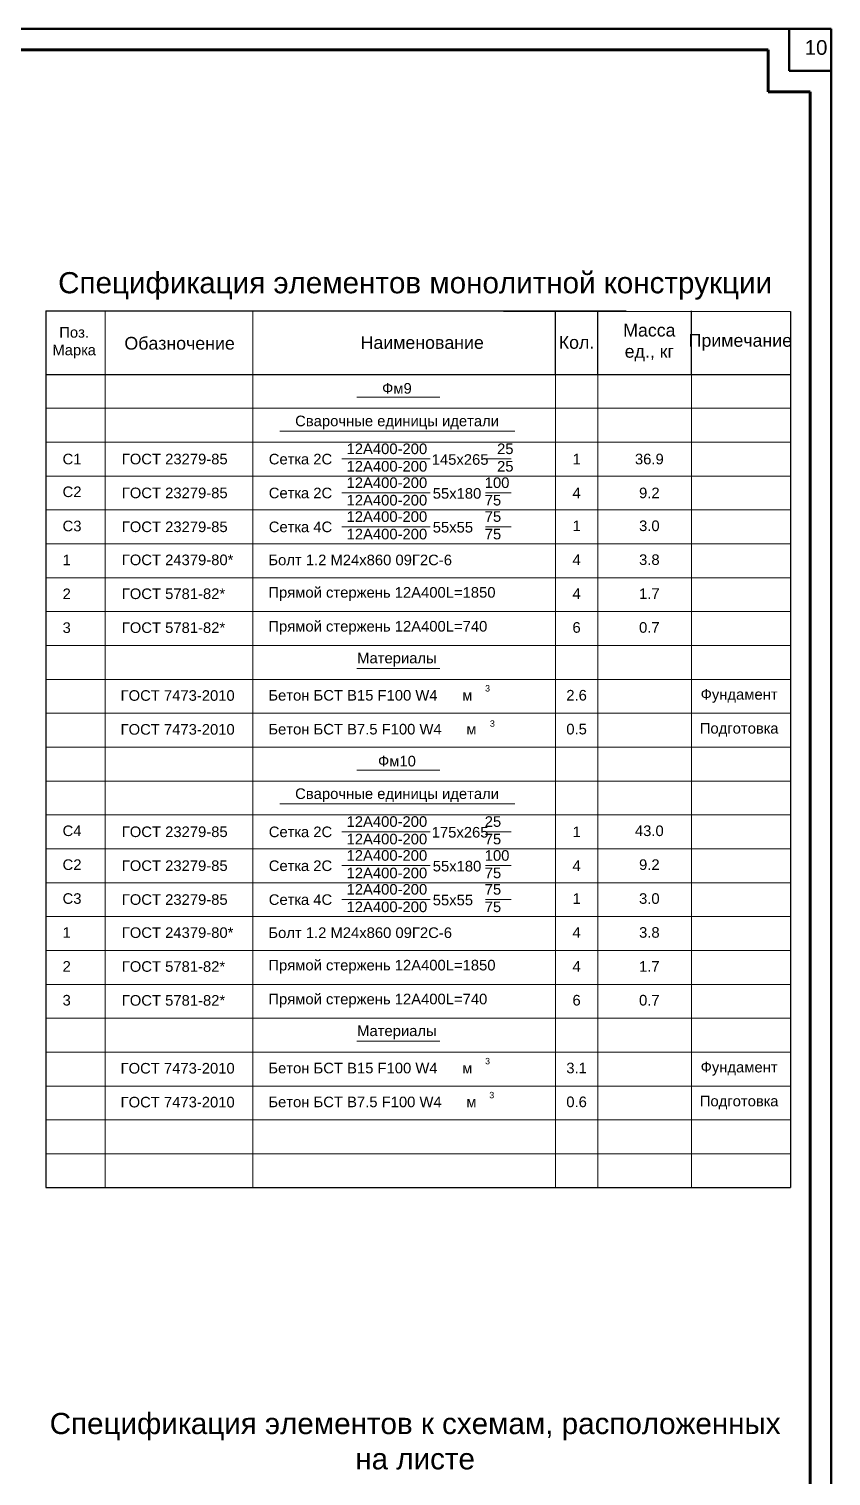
# Model space of a CAD drawing. Header units: millimetres. Extents: x -25736 to -23046, y 7958 to 9460.
# Drawn here: x -23235.4 to -23046.1, y 8386.2 to 8727.8 of the extents above; entities that cross this region are included whole.
import ezdxf

# ---------------------------------------------------------------- set-up
doc = ezdxf.new("R2010")
doc.units = ezdxf.units.MM
doc.layers.get('0').update_dxf_attribs({"lineweight": 30})
for name, color, linetype, lineweight in [('Рамка гл', 5, 'Continuous', 60), ('Средняя_0.5', 7, 'Continuous', 50), ('Текст', 252, 'Continuous', 18), ('Толстая_0.8', 7, 'Continuous', 80)]:
    doc.layers.add(name, color=color, linetype=linetype, lineweight=lineweight)
doc.styles.add('Надписи', font='ARIALUNI.TTF', dxfattribs={"height": 3.5})
doc.styles.add('стиль1', font='ARIALUNI.TTF')

msp = doc.modelspace()

# ---------------------------------------------------------------- linework, layer by layer
at = {"color": 0, "linetype": 'Continuous', "lineweight": 60}
for p, q in [((-23858.086, 8722.868), (-23060.934, 8722.868)), ((-23051.032, 8712.965), (-23051.032, 8144.562))]:
    msp.add_line(p, q, dxfattribs=at)
at = {"color": 7, "lineweight": 30}
for p, q in [((-23055.66, 8661.121), (-23055.66, 8454.266)), ((-23231.433, 8454.266), (-23055.66, 8454.266)), ((-23231.433, 8454.266), (-23099.886, 8454.266))]:
    msp.add_line(p, q, dxfattribs=at)
at = {"color": 0, "lineweight": 9, "ltscale": 0.75}
for p, q in [((-23111.146, 8646.266), (-23111.146, 8454.266)), ((-23101.146, 8646.266), (-23101.146, 8454.266)), ((-23078.994, 8646.266), (-23078.994, 8454.266)), ((-23231.433, 8638.266), (-23094.475, 8638.266)), ((-23231.433, 8638.266), (-23099.886, 8638.266)), ((-23191.146, 8638.266), (-23055.66, 8638.266)), ((-23231.433, 8630.266), (-23094.475, 8630.266)), ((-23231.433, 8630.266), (-23099.886, 8630.266)), ((-23191.146, 8630.266), (-23055.66, 8630.266)), ((-23231.433, 8622.266), (-23094.475, 8622.266)), ((-23231.433, 8622.266), (-23099.886, 8622.266)), ((-23191.146, 8622.266), (-23055.66, 8622.266)), ((-23231.433, 8614.266), (-23094.475, 8614.266)), ((-23231.433, 8614.266), (-23099.886, 8614.266)), ((-23191.146, 8614.266), (-23055.66, 8614.266)), ((-23231.433, 8606.266), (-23094.475, 8606.266)), ((-23231.433, 8606.266), (-23099.886, 8606.266)), ((-23191.146, 8606.266), (-23055.66, 8606.266)), ((-23231.433, 8598.266), (-23094.475, 8598.266)), ((-23231.433, 8598.266), (-23099.886, 8598.266)), ((-23191.146, 8598.266), (-23055.66, 8598.266)), ((-23231.433, 8590.266), (-23094.475, 8590.266)), ((-23231.433, 8590.266), (-23099.886, 8590.266)), ((-23191.146, 8590.266), (-23055.66, 8590.266)), ((-23231.433, 8582.266), (-23094.475, 8582.266)), ((-23231.433, 8582.266), (-23099.886, 8582.266)), ((-23191.146, 8582.266), (-23055.66, 8582.266)), ((-23231.433, 8574.266), (-23094.475, 8574.266)), ((-23231.433, 8574.266), (-23099.886, 8574.266)), ((-23191.146, 8574.266), (-23055.66, 8574.266)), ((-23231.433, 8566.266), (-23094.475, 8566.266)), ((-23231.433, 8566.266), (-23099.886, 8566.266)), ((-23191.146, 8566.266), (-23055.66, 8566.266)), ((-23231.433, 8558.266), (-23094.475, 8558.266)), ((-23231.433, 8558.266), (-23099.886, 8558.266)), ((-23191.146, 8558.266), (-23055.66, 8558.266)), ((-23231.433, 8550.266), (-23094.475, 8550.266)), ((-23231.433, 8550.266), (-23099.886, 8550.266)), ((-23191.146, 8550.266), (-23055.66, 8550.266)), ((-23231.433, 8542.266), (-23094.475, 8542.266)), ((-23231.433, 8542.266), (-23099.886, 8542.266)), ((-23191.146, 8542.266), (-23055.66, 8542.266)), ((-23231.433, 8534.266), (-23094.475, 8534.266)), ((-23231.433, 8534.266), (-23099.886, 8534.266)), ((-23191.146, 8534.266), (-23055.66, 8534.266)), ((-23231.433, 8526.266), (-23094.475, 8526.266)), ((-23231.433, 8526.266), (-23099.886, 8526.266)), ((-23191.146, 8526.266), (-23055.66, 8526.266)), ((-23231.433, 8518.266), (-23094.475, 8518.266)), ((-23231.433, 8518.266), (-23099.886, 8518.266)), ((-23191.146, 8518.266), (-23055.66, 8518.266)), ((-23231.433, 8510.266), (-23094.475, 8510.266)), ((-23231.433, 8510.266), (-23099.886, 8510.266)), ((-23191.146, 8510.266), (-23055.66, 8510.266)), ((-23231.433, 8502.266), (-23094.475, 8502.266)), ((-23231.433, 8502.266), (-23099.886, 8502.266)), ((-23191.146, 8502.266), (-23055.66, 8502.266)), ((-23231.433, 8486.266), (-23094.475, 8486.266)), ((-23231.433, 8486.266), (-23099.886, 8486.266)), ((-23191.146, 8486.266), (-23055.66, 8486.266)), ((-23231.433, 8478.266), (-23094.475, 8478.266)), ((-23231.433, 8478.266), (-23099.886, 8478.266)), ((-23191.146, 8478.266), (-23055.66, 8478.266)), ((-23231.433, 8470.266), (-23094.475, 8470.266)), ((-23231.433, 8470.266), (-23099.886, 8470.266)), ((-23191.146, 8470.266), (-23055.66, 8470.266)), ((-23231.433, 8462.266), (-23094.475, 8462.266)), ((-23231.433, 8462.266), (-23099.886, 8462.266)), ((-23191.146, 8462.266), (-23055.66, 8462.266))]:
    msp.add_line(p, q, dxfattribs=at)
at = {"color": 7, "lineweight": 5}
for p, q in [((-23231.433, 8494.266), (-23094.475, 8494.266)), ((-23231.433, 8494.266), (-23099.886, 8494.266)), ((-23191.146, 8494.266), (-23055.66, 8494.266))]:
    msp.add_line(p, q, dxfattribs=at)
at = {"layer": 'Рамка гл', "color": 7, "lineweight": 30}
for p, q in [((-23231.433, 8661.266), (-23094.475, 8661.266)), ((-23231.433, 8661.266), (-23099.886, 8661.266)), ((-23231.433, 8661.266), (-23231.433, 8454.266)), ((-23191.146, 8661.266), (-23055.66, 8661.121)), ((-23111.146, 8646.266), (-23111.146, 8661.266)), ((-23101.146, 8646.266), (-23101.146, 8661.266)), ((-23078.994, 8646.266), (-23078.994, 8661.266)), ((-23231.433, 8646.266), (-23094.475, 8646.266)), ((-23231.433, 8646.266), (-23099.886, 8646.266)), ((-23191.146, 8646.266), (-23055.66, 8646.266))]:
    msp.add_line(p, q, dxfattribs=at)
at = {"layer": 'Рамка гл', "color": 7, "lineweight": 5}
for p, q in [((-23217.461, 8661.266), (-23217.461, 8454.266)), ((-23182.585, 8661.266), (-23182.585, 8454.266))]:
    msp.add_line(p, q, dxfattribs=at)
at = {"layer": 'Средняя_0.5', "color": 0}
for p, q in [((-23046.081, 8727.819), (-23877.891, 8727.819)), ((-23055.983, 8727.819), (-23055.983, 8717.917)), ((-23046.081, 8139.611), (-23046.081, 8727.819)), ((-23055.983, 8717.917), (-23046.081, 8717.917))]:
    msp.add_line(p, q, dxfattribs=at)
at = {"layer": 'Текст'}
for p, q in [((-23158.028, 8640.858), (-23138.418, 8640.858)), ((-23176.188, 8632.858), (-23120.754, 8632.858)), ((-23161.56, 8626.294), (-23140.733, 8626.294)), ((-23127.667, 8626.294), (-23121.556, 8626.294)), ((-23161.56, 8618.294), (-23140.733, 8618.294)), ((-23127.667, 8618.294), (-23121.556, 8618.294)), ((-23161.56, 8610.294), (-23140.733, 8610.294)), ((-23127.667, 8610.294), (-23121.556, 8610.294)), ((-23158.028, 8576.858), (-23138.418, 8576.858)), ((-23158.028, 8552.858), (-23138.418, 8552.858)), ((-23176.188, 8544.858), (-23120.754, 8544.858)), ((-23176.188, 8544.858), (-23120.754, 8544.858)), ((-23161.56, 8538.294), (-23140.733, 8538.294)), ((-23127.667, 8538.294), (-23121.556, 8538.294)), ((-23161.56, 8530.294), (-23140.733, 8530.294)), ((-23127.667, 8530.294), (-23121.556, 8530.294)), ((-23161.56, 8522.294), (-23140.733, 8522.294)), ((-23127.667, 8522.294), (-23121.556, 8522.294)), ((-23158.028, 8488.858), (-23138.418, 8488.858))]:
    msp.add_line(p, q, dxfattribs=at)
at = {"layer": 'Толстая_0.8', "color": 0}
for p, q in [((-23060.934, 8722.868), (-23060.934, 8712.965)), ((-23060.934, 8712.965), (-23051.032, 8712.965))]:
    msp.add_line(p, q, dxfattribs=at)

# ---------------------------------------------------------------- texts
at = {"color": 0, "style": 'Надписи'}
msp.add_text('10', height=3.4659, dxfattribs=at).set_placement((-23052.317, 8721.712))
at = {"layer": 'Текст', "color": 0, "style": 'стиль1'}
for s, p in [('Фм9', (-23152.055, 8641.718)), ('Сварочные единицы идетали', (-23172.581, 8634.03)), ('12А400-200                 25', (-23160.439, 8627.45)), ('Сетка 2С', (-23178.802, 8625.016)), ('145х265', (-23140.337, 8624.919)), ('12А400-200                 25', (-23160.439, 8623.315)), ('Сетка 2С', (-23178.802, 8617.016)), ('12А400-200              100', (-23160.439, 8619.45)), ('12А400-200              75', (-23160.439, 8615.315)), ('55х180', (-23140.096, 8616.919)), ('12А400-200              75', (-23160.439, 8611.45)), ('Сетка 4С', (-23178.802, 8609.016)), ('12А400-200              75', (-23160.439, 8607.315)), ('55х55', (-23140.096, 8608.925)), ('Болт 1.2 М24х860 09Г2С-6', (-23178.904, 8601.207)), ('Прямой стержень 12А400L=1850', (-23178.904, 8593.549)), ('Прямой стержень 12А400L=740', (-23178.904, 8585.549)), ('Материалы', (-23157.943, 8578.051)), ('ГОСТ 7473-2010', (-23213.781, 8569.207)), ('Бетон БСТ В15 F100 W4      м', (-23178.904, 8569.253)), ('ГОСТ 7473-2010', (-23213.781, 8561.207)), ('Бетон БСТ В7.5 F100 W4      м', (-23178.904, 8561.253)), ('Фм10', (-23153.023, 8553.718)), ('Сварочные единицы идетали', (-23172.581, 8546.03)), ('12А400-200              25', (-23160.439, 8539.45)), ('Сетка 2С', (-23178.802, 8537.016)), ('12А400-200              75', (-23160.439, 8535.315)), ('175х265', (-23140.337, 8536.919)), ('Сетка 2С', (-23178.802, 8529.016)), ('12А400-200              100', (-23160.439, 8531.45)), ('55х180', (-23140.096, 8528.919)), ('12А400-200              75', (-23160.439, 8527.315)), ('12А400-200              75', (-23160.439, 8523.45)), ('Сетка 4С', (-23178.802, 8521.016)), ('12А400-200              75', (-23160.439, 8519.315)), ('55х55', (-23140.096, 8520.925)), ('Болт 1.2 М24х860 09Г2С-6', (-23178.904, 8513.207)), ('Прямой стержень 12А400L=1850', (-23178.904, 8505.549)), ('Прямой стержень 12А400L=740', (-23178.904, 8497.549)), ('Материалы', (-23157.943, 8490.051)), ('ГОСТ 7473-2010', (-23213.781, 8481.207)), ('Бетон БСТ В15 F100 W4      м', (-23178.904, 8481.253)), ('ГОСТ 7473-2010', (-23213.781, 8473.207)), ('Бетон БСТ В7.5 F100 W4      м', (-23178.904, 8473.253))]:
    msp.add_text(s, height=2.5, dxfattribs=at).set_placement(p)
at = {"layer": 'Текст', "ltscale": 0.75, "char_height": 5, "width": 202.32264, "attachment_point": 5, "style": 'стиль1'}
for s, insert in [('{\\C0;Спецификация элементов монолитной конструкции}', (-23144.258, 8667.153)), ('{\\C0;Спецификация элементов к схемам, расположенных \\Pна листе}', (-23144.258, 8394.388))]:
    msp.add_mtext(s, dxfattribs=dict(at, insert=insert))
at = {"layer": 'Текст', "color": 0, "lineweight": 0, "ltscale": 0.75, "style": 'стиль1'}
for s, insert, char_height, width, attachment_point in [('Поз.\\PМарка', (-23224.743, 8653.731), 2.5, 10, 5), ('Масса \\Pед., кг', (-23088.974, 8653.766), 3, 20, 5), ('Обазночение', (-23199.852, 8653.592), 3, 80, 5), ('Наименование', (-23142.585, 8653.766), 3, 80, 5), ('Кол.', (-23106.165, 8653.799), 3, 15, 5), ('Примечание', (-23067.484, 8653.838), 3, 20, 5), ('С1', (-23227.472, 8626.266), 2.5, 76.03966, 4), ('ГОСТ 23279-85', (-23213.501, 8626.266), 2.5, 76.03966, 4), ('1', (-23106.146, 8626.266), 2.5, 10, 5), ('36.9', (-23088.974, 8626.266), 2.5, 20, 5), ('С2', (-23227.472, 8618.534), 2.5, 76.03966, 4), ('ГОСТ 23279-85', (-23213.501, 8618.266), 2.5, 76.03966, 4), ('9.2', (-23088.974, 8618.266), 2.5, 20, 5), ('4', (-23106.146, 8618.266), 2.5, 10, 5), ('С3', (-23227.472, 8610.457), 2.5, 76.03966, 4), ('ГОСТ 23279-85', (-23213.501, 8610.266), 2.5, 76.03966, 4), ('1', (-23106.146, 8610.503), 2.5, 10, 5), ('3.0', (-23088.974, 8610.503), 2.5, 20, 5), ('1', (-23227.472, 8602.457), 2.5, 76.03966, 4), ('ГОСТ 24379-80*', (-23213.501, 8602.457), 2.5, 76.03966, 4), ('4', (-23106.146, 8602.503), 2.5, 10, 5), ('3.8', (-23088.974, 8602.503), 2.5, 20, 5), ('2', (-23227.472, 8594.457), 2.5, 76.03966, 4), ('ГОСТ 5781-82*', (-23213.501, 8594.457), 2.5, 76.03966, 4), ('4', (-23106.146, 8594.503), 2.5, 10, 5), ('1.7', (-23088.974, 8594.503), 2.5, 20, 5), ('3', (-23227.472, 8586.457), 2.5, 76.03966, 4), ('ГОСТ 5781-82*', (-23213.501, 8586.457), 2.5, 76.03966, 4), ('6', (-23106.146, 8586.503), 2.5, 10, 5), ('0.7', (-23088.974, 8586.503), 2.5, 20, 5), ('3', (-23127.165, 8572.14), 1.5, 10, 5), ('2.6', (-23106.146, 8570.503), 2.5, 10, 5), ('Фундамент ', (-23067.779, 8570.351), 2.5, 20, 5), ('3', (-23126.03, 8563.826), 1.5, 10, 5), ('0.5', (-23106.146, 8562.503), 2.5, 10, 5), ('Подготовка', (-23067.779, 8562.351), 2.5, 20, 5), ('С4', (-23227.472, 8538.503), 2.5, 76.03966, 4), ('ГОСТ 23279-85', (-23213.501, 8538.266), 2.5, 76.03966, 4), ('1', (-23106.146, 8538.266), 2.5, 10, 5), ('43.0', (-23088.974, 8538.503), 2.5, 20, 5), ('С2', (-23227.472, 8530.503), 2.5, 76.03966, 4), ('ГОСТ 23279-85', (-23213.501, 8530.266), 2.5, 76.03966, 4), ('4', (-23106.146, 8530.266), 2.5, 10, 5), ('9.2', (-23088.974, 8530.503), 2.5, 20, 5), ('С3', (-23227.472, 8522.503), 2.5, 76.03966, 4), ('ГОСТ 23279-85', (-23213.501, 8522.266), 2.5, 76.03966, 4), ('1', (-23106.146, 8522.503), 2.5, 10, 5), ('3.0', (-23088.974, 8522.503), 2.5, 20, 5), ('1', (-23227.472, 8514.503), 2.5, 76.03966, 4), ('ГОСТ 24379-80*', (-23213.501, 8514.457), 2.5, 76.03966, 4), ('4', (-23106.146, 8514.503), 2.5, 10, 5), ('3.8', (-23088.974, 8514.503), 2.5, 20, 5), ('2', (-23227.472, 8506.503), 2.5, 76.03966, 4), ('ГОСТ 5781-82*', (-23213.501, 8506.457), 2.5, 76.03966, 4), ('4', (-23106.146, 8506.503), 2.5, 10, 5), ('1.7', (-23088.974, 8506.503), 2.5, 20, 5), ('3', (-23227.472, 8498.503), 2.5, 76.03966, 4), ('ГОСТ 5781-82*', (-23213.501, 8498.457), 2.5, 76.03966, 4), ('6', (-23106.146, 8498.503), 2.5, 10, 5), ('0.7', (-23088.974, 8498.503), 2.5, 20, 5), ('3', (-23127.165, 8484.14), 1.5, 10, 5), ('3.1', (-23106.146, 8482.503), 2.5, 10, 5), ('Фундамент ', (-23067.779, 8482.351), 2.5, 20, 5), ('3', (-23126.168, 8476.115), 1.5, 10, 5), ('0.6', (-23106.146, 8474.503), 2.5, 10, 5), ('Подготовка', (-23067.779, 8474.351), 2.5, 20, 5)]:
    msp.add_mtext(s, dxfattribs=dict(at, insert=insert, char_height=char_height, width=width, attachment_point=attachment_point))

doc.saveas('drawing.dxf')
